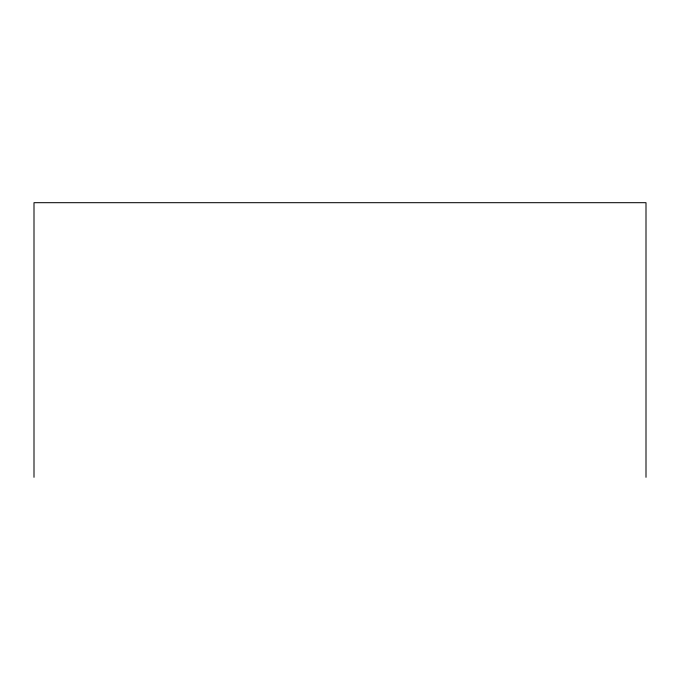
<?xml version="1.0" encoding="UTF-8"?>
<svg xmlns="http://www.w3.org/2000/svg" width="680" height="680" viewBox="0 0 680 680"><rect width="100%" height="100%" fill="white"/><g stroke="black" fill="none" stroke-linecap="round" stroke-linejoin="round"><path stroke-width="1.02" d="M646 477.309L646 202.691L34 202.691L34 477.309"/></g></svg>
